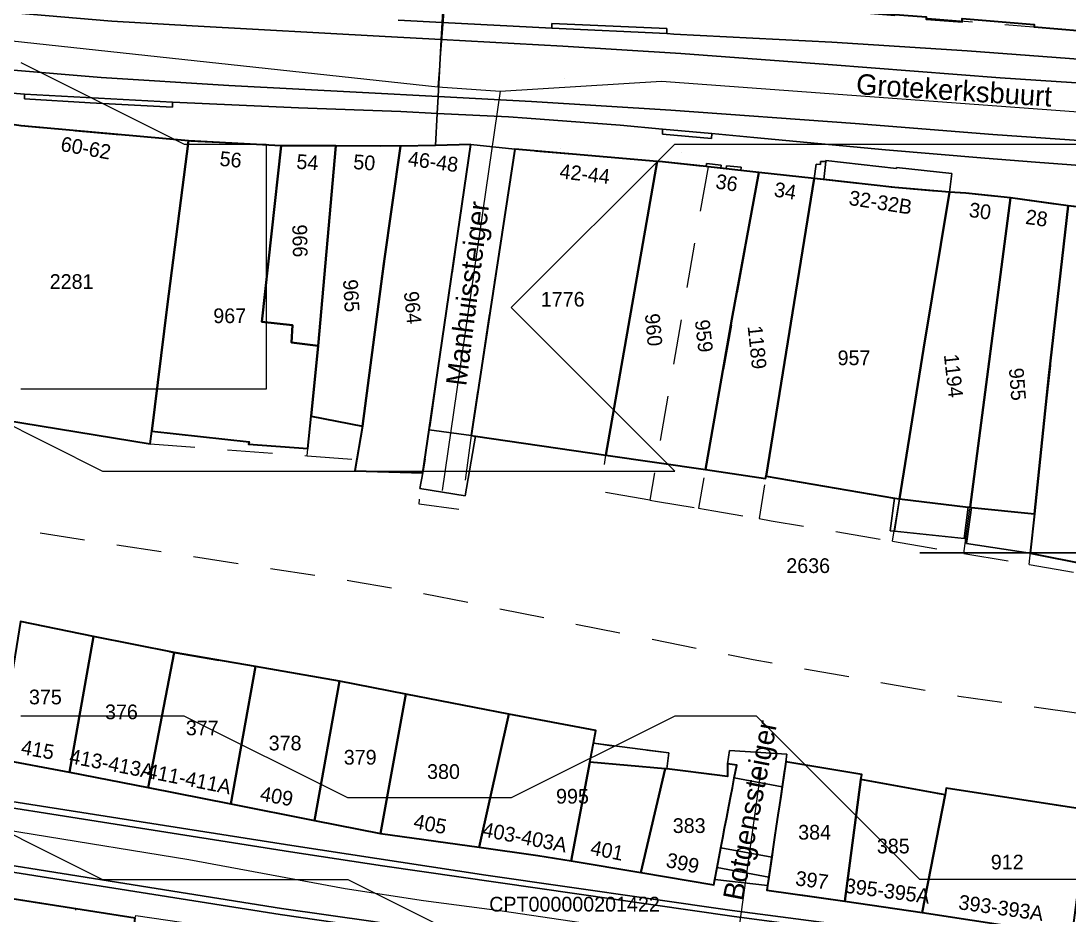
# Model space of a CAD drawing. Header units: metres. Extents: x 0 to 105485, y 0 to 425721.
# Drawn here: x 105007.5 to 105071.6, y 425230.3 to 425285 of the extents above; entities that cross this region are included whole.
import ezdxf
from ezdxf.enums import TextEntityAlignment as Align

# ---------------------------------------------------------------- set-up
doc = ezdxf.new("R2010")
doc.units = ezdxf.units.M
doc.header["$MEASUREMENT"] = 0
doc.linetypes.add('KG-PERCEEL-SO', pattern=[19, 5.5, -4, 5.5, -4])
for name, color, linetype, lineweight in [('B-XX-GR-STRUIK-G', 90, 'Continuous', 13), ('B-XX-IE-MEUBILAIR-G', 7, 'Continuous', 18), ('B-XX-IE-MEUBILAIR_WEGMEUBILAIR_AFVALBAK-G', 7, 'Continuous', 18), ('B-XX-KG-GRENS_PERCEEL-G', 150, 'KG-PERCEEL-SO', 18), ('B-XX-KG-GRENS_PERCEEL-T', 150, 'KG-PERCEEL-SO', 18), ('B-XX-MO-ONDERZOEK_SONDERING-T', 90, 'Continuous', 18), ('B-XX-OG-BEBOUWING-G', 7, 'Continuous', 35), ('B-XX-OG-BEBOUWING_HUISNUMMER-T', 7, 'Continuous', 18), ('B-XX-OG-BEBOUWING_STRAATNAAM-T', 7, 'Continuous', 18), ('B-XX-OG-BEBOUWING_TRAP-G', 7, 'Continuous', 18), ('B-XX-OG-GRENS-G', 7, 'Continuous', 18), ('B-XX-OG-TERREIN_ERF-G', 7, 'Continuous', 18), ('B-XX-OG-WATER_RIVIER-G', 130, 'Continuous', 18), ('B-XX-VH-GESLOTENVERHARDING_BETON-G', 10, 'Continuous', 18), ('B-XX-VH-OPENVERHARDING-G', 90, 'Continuous', 18)]:
    doc.layers.add(name, color=color, linetype=linetype, lineweight=lineweight)
doc.layers.add('GIS-WEGVAKKEN', color=2, linetype='Continuous')

msp = doc.modelspace()

# ---------------------------------------------------------------- linework, layer by layer
at = {"layer": 'B-XX-GR-STRUIK-G', "ltscale": 0.5}
for points in [[(105049.421, 425276.125), (105049.535, 425276.113), (105050.322, 425276.027), (105050.343, 425276.22), (105049.441, 425276.312)], [(105050.65, 425275.991), (105051.545, 425275.894), (105051.566, 425276.085), (105050.669, 425276.165)]]:
    msp.add_lwpolyline(points, close=True, dxfattribs=at)
at = {"layer": 'B-XX-IE-MEUBILAIR-G', "color": 0, "true_color": 0x604a38}
for points in [[(105047.438, 425284.23, 2.918), (105047.438, 425284.23, 4.418)], [(105057.114, 425283.746, 2.904), (105057.114, 425283.746, 4.404)], [(105040.768, 425281.488, 2.891), (105040.768, 425281.488, 4.391)], [(105024.483, 425279.741, 2.852), (105024.483, 425279.741, 4.352)], [(105037.317, 425279.18, 2.84), (105037.317, 425279.18, 4.34)], [(105007.702, 425278.678, 2.834), (105007.702, 425278.678, 4.334)], [(105052.326, 425277.918, 2.829), (105052.326, 425277.918, 4.329)], [(105040.496, 425277.208, 2.901), (105040.496, 425277.208, 4.401)], [(105042.215, 425277.021, 0), (105042.215, 425277.021, 1.5)], [(105043.143, 425276.998, 0), (105043.143, 425276.998, 1.5)], [(105047.89, 425276.965, 0), (105047.89, 425276.965, 1.5)], [(105066.461, 425276.651, 2.842), (105066.461, 425276.651, 4.342)], [(105010.623, 425236.305, 3.232), (105010.623, 425236.305, 4.732)], [(105023.998, 425234.194, 3.224), (105023.998, 425234.194, 4.724)], [(105010.009, 425232.479, 0), (105010.009, 425232.479, 1.5)], [(105035.879, 425232.431, 3.263), (105035.879, 425232.431, 4.763)], [(105023.355, 425230.363, 3.224), (105023.355, 425230.363, 4.724)]]:
    msp.add_polyline3d(points, dxfattribs=at)
at = {"layer": 'B-XX-IE-MEUBILAIR_WEGMEUBILAIR_AFVALBAK-G', "color": 0, "true_color": 0x604a38}
msp.add_polyline3d([(105049.933, 425232.079, 3.251), (105049.933, 425232.079, 4.751)], dxfattribs=at)
at = {"layer": 'B-XX-KG-GRENS_PERCEEL-G', "ltscale": 0.5, "flags": 128}
for points in [[(105058.229, 425285.596), (105078.93, 425283.91)], [(105006.096, 425278.816), (105007.52, 425278.617), (105017.759, 425277.703)], [(105015.406, 425259.167), (105017.759, 425277.703)], [(105017.759, 425277.703), (105017.901, 425277.691), (105023.426, 425277.403)], [(105030.716, 425277.369), (105035.018, 425277.478), (105032.099, 425257.379)], [(105025.686, 425265.158), (105024.048, 425265.369), (105024.118, 425266.432), (105022.238, 425266.626), (105023.426, 425277.403)], [(105023.426, 425277.403), (105026.771, 425277.387)], [(105025.686, 425265.158), (105026.771, 425277.387)], [(105026.771, 425277.387), (105030.67, 425277.368), (105030.716, 425277.369)], [(105028.051, 425258.199), (105028.403, 425260.241), (105030.716, 425277.369)], [(105035.037, 425259.675), (105037.724, 425277.186), (105046.425, 425276.444)], [(105043.278, 425258.475), (105046.425, 425276.444)], [(105046.425, 425276.444), (105046.757, 425276.416), (105049.535, 425276.113)], [(105049.535, 425276.113), (105045.972, 425255.725)], [(105052.645, 425275.774), (105048.951, 425255.218)], [(105049.535, 425276.113), (105052.645, 425275.774)], [(105052.645, 425275.774), (105056.023, 425275.407)], [(105056.023, 425275.407), (105052.66, 425254.587)], [(105056.023, 425275.407), (105060.97, 425274.84), (105064.288, 425274.563)], [(105060.829, 425253.209), (105064.288, 425274.563)], [(105064.288, 425274.563), (105065.296, 425274.511), (105068.043, 425274.213)], [(105065.192, 425252.454), (105068.043, 425274.213)], [(105068.043, 425274.213), (105071.555, 425273.721)], [(105069.172, 425251.785), (105071.555, 425273.721)], [(105071.555, 425273.721), (105073.55, 425273.495), (105076.462, 425273.299), (105077.851, 425273.374), (105078.548, 425273.337)], [(105025.008, 425258.432), (105025.686, 425265.158)], [(105003.047, 425261.181), (105015.406, 425259.167)], [(105035.037, 425259.675), (105034.457, 425255.123), (105031.874, 425255.469), (105031.912, 425256.428), (105032.099, 425257.379)], [(105035.037, 425259.675), (105042.232, 425258.628), (105043.278, 425258.475)], [(104975.855, 425259), (104985.745, 425257.538), (104999.781, 425255.082), (105027.796, 425250.765), (105031.87, 425250.059), (105052.296, 425245.961), (105064.874, 425243.721), (105074.303, 425242.391), (105079.627, 425241.619), (105086.203, 425241.227), (105096.497, 425240.339), (105098.7, 425240.328), (105100.428, 425240.527), (105108.414, 425242.282)], [(105015.406, 425259.167), (105025.008, 425258.432)], [(105025.008, 425258.432), (105028.051, 425258.199)], [(105045.972, 425255.725), (105042.949, 425256.24), (105043.278, 425258.475)], [(105032.099, 425257.379), (105027.932, 425257.506), (105028.051, 425258.199)], [(105045.972, 425255.725), (105046.452, 425255.643), (105048.951, 425255.218)], [(105048.951, 425255.218), (105049.898, 425255.057), (105052.66, 425254.587)], [(105052.66, 425254.587), (105053.404, 425254.46), (105060.829, 425253.209)], [(105060.829, 425253.209), (105065.192, 425252.454)], [(105065.192, 425252.454), (105069.172, 425251.785)], [(105069.172, 425251.785), (105075.059, 425250.774), (105076.752, 425250.512)], [(105007.483, 425248.283), (105011.943, 425247.383)], [(105010.469, 425239.062), (105011.943, 425247.383)], [(105011.943, 425247.383), (105016.9, 425246.382)], [(105015.292, 425238.138), (105016.9, 425246.382)], [(105016.9, 425246.382), (105021.846, 425245.529)], [(105020.336, 425237.138), (105021.846, 425245.529)], [(105021.846, 425245.529), (105026.925, 425244.654), (105026.986, 425244.642)], [(105025.468, 425236.121), (105026.986, 425244.642)], [(105026.986, 425244.642), (105031.054, 425243.849)], [(105029.52, 425235.318), (105031.054, 425243.849)], [(105031.054, 425243.849), (105037.36, 425242.619)], [(105035.535, 425234.477), (105037.36, 425242.619)], [(105037.36, 425242.619), (105042.676, 425241.625), (105042.523, 425240.837), (105047.129, 425240.246), (105047.021, 425239.267)], [(105050.726, 425239.589), (105050.852, 425240.391), (105054.363, 425240.181), (105054.299, 425239.706)], [(105006.108, 425239.897), (105010.469, 425239.062)], [(105057.912, 425231.171), (105053.128, 425231.857), (105054.299, 425239.706)], [(105054.299, 425239.706), (105058.936, 425238.92), (105058.874, 425238.623)], [(105010.469, 425239.062), (105015.078, 425238.18), (105015.292, 425238.138)], [(105045.429, 425232.926), (105049.886, 425232.183), (105051.291, 425239.494), (105050.726, 425239.589)], [(105045.429, 425232.926), (105046.912, 425239.277), (105047.021, 425239.267)], [(105047.021, 425239.267), (105047.418, 425239.231), (105050.719, 425238.815), (105050.726, 425239.589)], [(105057.912, 425231.171), (105058.874, 425238.623)], [(105058.874, 425238.623), (105064.046, 425237.683)], [(105015.292, 425238.138), (105020.336, 425237.138)], [(105064.046, 425237.683), (105064.109, 425238.1), (105072.82, 425236.742), (105072.789, 425236.563)], [(105020.336, 425237.138), (105025.468, 425236.121)], [(105062.632, 425230.481), (105064.046, 425237.683)], [(105025.468, 425236.121), (105029.52, 425235.318)], [(105029.52, 425235.318), (105035.535, 425234.477)], [(105035.535, 425234.477), (105039.125, 425233.976), (105045.429, 425232.926)], [(105006.319, 425231.417), (105010.871, 425230.711)], [(105007.334, 425202.353), (105009.045, 425216.055), (105010.871, 425230.711)], [(105010.871, 425230.711), (105014.5, 425230.147)], [(105057.912, 425231.171), (105059.996, 425230.872), (105062.632, 425230.481)], [(105062.632, 425230.481), (105066.834, 425229.859), (105071.81, 425229.081)]]:
    msp.add_lwpolyline(points, dxfattribs=at)
at = {"layer": 'B-XX-OG-BEBOUWING-G', "ltscale": 0.5}
msp.add_lwpolyline([(105074.194, 425306.412), (105069.912, 425307.232), (105067.015, 425307.787), (105066.54, 425307.373), (105064.115, 425307.844), (105061.288, 425308.392), (105061.271, 425308.305), (105060.338, 425308.474), (105059.747, 425303.517), (105059.958, 425303.49), (105059.661, 425300.417), (105064.243, 425299.724), (105064.052, 425298.386), (105063.19, 425298.543), (105062.748, 425295.688), (105059.26, 425296.266), (105058.234, 425285.644), (105062.88, 425285.29), (105062.88, 425285.14), (105065.08, 425284.99), (105065.08, 425285.19), (105069.48, 425284.83), (105069.48, 425284.68), (105073.83, 425284.32)], dxfattribs=at)
for points in [[(105017.759, 425277.703), (105007.52, 425278.617), (105006.096, 425278.817), (105003.834, 425265.968), (105003.104, 425261.526), (105003.047, 425261.181), (105015.414, 425259.166), (105015.51, 425259.939), (105016.441, 425267.552)], [(105023.426, 425277.404), (105017.759, 425277.703), (105016.441, 425267.552), (105015.51, 425259.939), (105021.458, 425259.29), (105021.427, 425259.142), (105025.057, 425258.871), (105025.253, 425260.864), (105025.686, 425265.158), (105024.048, 425265.369), (105024.118, 425266.432), (105022.238, 425266.626)], [(105035.018, 425277.478), (105032.866, 425277.423), (105030.716, 425277.369), (105029.713, 425270.202), (105028.403, 425260.241), (105027.932, 425257.506), (105032.099, 425257.379), (105032.483, 425260.025)], [(105026.771, 425277.387), (105023.426, 425277.404), (105022.238, 425266.626), (105024.118, 425266.432), (105024.048, 425265.369), (105025.686, 425265.158)], [(105030.716, 425277.369), (105026.771, 425277.387), (105025.686, 425265.158), (105025.253, 425260.864), (105028.403, 425260.241), (105029.713, 425270.202)], [(105043.277, 425258.472), (105046.425, 425276.444), (105037.724, 425277.186), (105035.037, 425259.675), (105035.312, 425259.635)], [(105052.645, 425275.774), (105051.545, 425275.894), (105050.65, 425275.991), (105050.322, 425276.027), (105049.535, 425276.113), (105049.421, 425276.125), (105046.756, 425276.409), (105046.425, 425276.444), (105043.277, 425258.472), (105049.374, 425257.582), (105050.998, 425266.797)], [(105056.021, 425275.396), (105052.645, 425275.774), (105050.998, 425266.797), (105049.374, 425257.582), (105053.055, 425257.043), (105053.086, 425257.192)], [(105064.307, 425274.562), (105060.97, 425274.84), (105056.616, 425275.329), (105056.021, 425275.396), (105053.086, 425257.192), (105060.933, 425255.831), (105061.255, 425255.793), (105062.712, 425264.965)], [(105068.033, 425274.214), (105065.296, 425274.511), (105064.307, 425274.562), (105062.712, 425264.965), (105061.255, 425255.793), (105065.446, 425255.295), (105065.563, 425255.278)], [(105068.033, 425274.214), (105065.563, 425255.278), (105065.65, 425255.266), (105069.513, 425254.875), (105070.378, 425263.349), (105071.555, 425273.721)], [(105078.548, 425273.337), (105077.851, 425273.374), (105076.462, 425273.299), (105073.55, 425273.495), (105071.555, 425273.721), (105070.378, 425263.349), (105069.513, 425254.875), (105069.239, 425252.463), (105076.414, 425251.051), (105076.437, 425250.496), (105076.748, 425250.453), (105077.5, 425260.695)], [(105011.943, 425247.383), (105007.483, 425248.283), (105006.108, 425239.897), (105010.469, 425239.062)], [(105016.886, 425246.385), (105011.943, 425247.383), (105010.469, 425239.062), (105015.292, 425238.138)], [(105021.846, 425245.529), (105016.886, 425246.385), (105015.292, 425238.138), (105020.336, 425237.138)], [(105026.986, 425244.642), (105021.846, 425245.529), (105020.336, 425237.138), (105025.468, 425236.121)], [(105026.986, 425244.642), (105025.468, 425236.121), (105029.499, 425235.322), (105031.054, 425243.849)], [(105037.36, 425242.62), (105031.054, 425243.849), (105029.499, 425235.322), (105035.535, 425234.478)], [(105042.302, 425239.694), (105042.523, 425240.837), (105042.676, 425241.625), (105037.36, 425242.62), (105035.535, 425234.478), (105039.125, 425233.976), (105041.156, 425233.638)], [(105046.912, 425239.277), (105042.302, 425239.694), (105041.156, 425233.638), (105045.429, 425232.926)], [(105058.874, 425238.623), (105058.936, 425238.92), (105054.299, 425239.706), (105054.072, 425238.184), (105053.982, 425237.578), (105053.906, 425237.07), (105053.813, 425236.45), (105053.711, 425235.768), (105053.609, 425235.08), (105053.521, 425234.494), (105053.428, 425233.868), (105053.247, 425232.657), (105053.169, 425232.134), (105053.128, 425231.857), (105057.912, 425231.171)], [(105049.948, 425232.507), (105050.09, 425233.247), (105050.319, 425234.436), (105050.438, 425235.058), (105050.55, 425235.639), (105050.681, 425236.322), (105050.811, 425236.999), (105050.929, 425237.614), (105051.026, 425238.119), (105051.142, 425238.72), (105051.291, 425239.494), (105050.726, 425239.589), (105050.719, 425238.815), (105050.403, 425238.854), (105050.265, 425238.87), (105047.021, 425239.267), (105046.912, 425239.277), (105045.429, 425232.926), (105049.886, 425232.183)], [(105064.046, 425237.683), (105058.874, 425238.623), (105057.912, 425231.171), (105062.632, 425230.481)], [(105072.789, 425236.563), (105072.82, 425236.742), (105064.109, 425238.1), (105064.046, 425237.683), (105062.632, 425230.481), (105071.81, 425229.081)], [(105014.5, 425230.147), (105006.319, 425231.417), (105004.207, 425211.469), (105003.301, 425202.918), (105007.334, 425202.353), (105010.84, 425201.862)]]:
    msp.add_lwpolyline(points, close=True, dxfattribs=at)
at = {"layer": 'B-XX-OG-BEBOUWING_TRAP-G', "ltscale": 0.5}
msp.add_lwpolyline([(105056.731, 425276.432), (105056.616, 425275.329), (105060.97, 425274.84), (105064.307, 425274.562), (105064.443, 425275.714), (105061.066, 425276.064), (105061.064, 425276.017), (105056.744, 425276.508)], close=True, dxfattribs=at)
at = {"layer": 'B-XX-OG-GRENS-G'}
for points in [[(105007.5, 425282.5, 2.804), (105017.5, 425277.5, 2.857), (105022.5, 425277.5, 2.892), (105022.5, 425262.5, 0.272), (105017.5, 425262.5, 0.655), (105012.5, 425262.5, 0.555), (105007.5, 425262.5, 0.721)], [(105002.5, 425262.5, 0.821), (105012.5, 425257.5, 0.589), (105017.5, 425257.5, 0.761), (105022.5, 425257.5, 0.479), (105027.5, 425257.5, 0.525), (105032.5, 425257.5, 1.085), (105037.5, 425257.5, 0.783), (105042.5, 425257.5, 0.678), (105047.5, 425257.5, 0.442), (105037.5, 425267.5, 3.112), (105047.5, 425277.5, 2.822), (105052.5, 425277.5, 2.776), (105057.5, 425277.5, 2.854), (105062.5, 425277.5, 2.837), (105067.5, 425277.5, 2.844), (105072.5, 425277.5, 2.887)], [(105072.5, 425232.5, 3.291), (105067.5, 425232.5, 3.33), (105062.5, 425232.5, 3.281), (105052.5, 425242.5, 1.539), (105047.5, 425242.5, 1.521), (105037.5, 425237.5, 3.66), (105032.5, 425237.5, 3.356), (105027.5, 425237.5, 3.328), (105017.5, 425242.5, 3.359), (105012.5, 425242.5, 3.367), (105007.5, 425242.5, 3.231)]]:
    msp.add_polyline3d(points, dxfattribs=at)
for points in [[(105062.5, 425252.5, 0.586), (105067.5, 425252.5, 0.936), (105072.5, 425252.5, 0.923)], [(104972.5, 425237.5, 3.305), (104977.5, 425237.5, 3.215), (104982.5, 425237.5, 3.274), (104987.5, 425237.5, 3.271), (104992.5, 425237.5, 3.28), (104997.5, 425237.5, 3.266), (105002.5, 425237.5, 3.265), (105012.5, 425232.5, 3.242), (105017.5, 425232.5, 3.28), (105022.5, 425232.5, 3.238), (105027.5, 425232.5, 3.263), (105037.5, 425227.5, 3.264), (105047.5, 425217.5, 3.005), (105042.5, 425212.5, 2.689), (105032.5, 425212.5, 3.074), (105027.5, 425212.5, 2.985), (105012.5, 425212.5, 2.424), (105012.5, 425197.5, 2.498), (105007.5, 425197.5, 2.474), (105002.5, 425207.5, 2.64)]]:
    msp.add_polyline3d(points, close=True, dxfattribs=at)
at = {"layer": 'B-XX-OG-TERREIN_ERF-G', "ltscale": 0.5}
for points in [[(105035.312, 425259.635), (105035.037, 425259.675), (105032.483, 425260.025), (105032.099, 425257.379), (105031.912, 425256.428), (105034.677, 425255.987)], [(105061.255, 425255.793), (105060.933, 425255.831), (105060.677, 425253.849), (105060.946, 425253.821)], [(105065.446, 425255.295), (105061.255, 425255.793), (105060.946, 425253.821), (105065.209, 425253.372)], [(105065.65, 425255.266), (105065.563, 425255.278), (105065.446, 425255.295), (105065.209, 425253.372), (105065.384, 425253.353)], [(105065.65, 425255.266), (105065.384, 425253.353), (105065.344, 425253.063), (105069.239, 425252.463), (105069.513, 425254.875)], [(105047.129, 425240.246), (105042.523, 425240.837), (105042.302, 425239.694), (105046.912, 425239.277), (105047.021, 425239.267)], [(105054.299, 425239.706), (105054.363, 425240.181), (105050.852, 425240.391), (105050.726, 425239.589), (105051.291, 425239.494), (105051.142, 425238.72), (105054.072, 425238.184)]]:
    msp.add_lwpolyline(points, close=True, dxfattribs=at)
at = {"layer": 'B-XX-OG-WATER_RIVIER-G', "ltscale": 0.5}
for points in [[(105076.414, 425251.051), (105069.239, 425252.463), (105065.344, 425253.063), (105065.384, 425253.353), (105065.209, 425253.372), (105060.946, 425253.821), (105060.677, 425253.849), (105060.933, 425255.831), (105053.086, 425257.192), (105053.055, 425257.043), (105049.374, 425257.582), (105043.277, 425258.472), (105035.312, 425259.635), (105034.677, 425255.987), (105031.912, 425256.428), (105032.099, 425257.379), (105027.932, 425257.506), (105028.403, 425260.241), (105025.253, 425260.864), (105025.057, 425258.871), (105021.427, 425259.142), (105021.458, 425259.29), (105015.51, 425259.939), (105015.414, 425259.166), (105003.047, 425261.181)], [(105007.483, 425248.283), (105011.943, 425247.383), (105016.886, 425246.385), (105021.846, 425245.529), (105026.986, 425244.642), (105031.054, 425243.849), (105037.36, 425242.62), (105042.676, 425241.625), (105042.523, 425240.837), (105047.129, 425240.246), (105047.021, 425239.267), (105050.265, 425238.87), (105050.403, 425238.854), (105050.719, 425238.815), (105050.726, 425239.589), (105050.852, 425240.391), (105054.363, 425240.181), (105054.299, 425239.706), (105058.936, 425238.92), (105058.874, 425238.623), (105064.046, 425237.683), (105064.109, 425238.1), (105072.82, 425236.742)]]:
    msp.add_lwpolyline(points, dxfattribs=at)
at = {"layer": 'B-XX-VH-GESLOTENVERHARDING_BETON-G', "ltscale": 0.5}
for points in [[(105056.731, 425276.432), (105056.418, 425276.445), (105056.409, 425276.257), (105056.145, 425276.282), (105056.021, 425275.396), (105056.616, 425275.329)], [(105064.443, 425275.714), (105061.066, 425276.064), (105061.064, 425276.017), (105056.744, 425276.508), (105056.731, 425276.432), (105056.616, 425275.329), (105060.97, 425274.84), (105064.307, 425274.562)]]:
    msp.add_lwpolyline(points, close=True, dxfattribs=at)
at = {"layer": 'B-XX-VH-OPENVERHARDING-G', "ltscale": 0.5}
for points in [[(105073.83, 425284.32), (105069.48, 425284.68), (105069.48, 425284.83), (105065.08, 425285.19), (105065.08, 425284.99), (105062.88, 425285.14), (105062.88, 425285.29), (105058.234, 425285.644), (105048.943, 425286.352), (105044.11, 425286.72), (105039.81, 425286.33), (105033.35, 425286.29), (105033.277, 425284.951), (105039.973, 425284.59), (105039.976, 425284.888), (105047.016, 425284.576), (105047.009, 425284.263), (105047.438, 425284.23), (105057.114, 425283.746), (105065.383, 425283.201), (105075.459, 425282.463)], [(105030.588, 425285.096), (105033.277, 425284.951), (105033.35, 425286.29)], [(104976.412, 425285.351), (104986.02, 425284.152), (104993.935, 425283.25), (105001.423, 425282.504), (105012.423, 425281.571), (105020.218, 425281.084), (105028.39, 425280.663), (105033.029, 425280.418), (105033.22, 425283.909), (105029.792, 425284.097), (105017.978, 425284.731), (105013.069, 425285.023), (105004.177, 425285.774)], [(105004.177, 425285.774), (105013.069, 425285.023), (105017.978, 425284.731), (105029.792, 425284.097), (105033.22, 425283.909), (105033.277, 425284.951), (105030.588, 425285.096)], [(105075.459, 425282.463), (105065.383, 425283.201), (105057.114, 425283.746), (105047.438, 425284.23), (105047.009, 425284.263), (105039.973, 425284.59), (105033.277, 425284.951), (105033.22, 425283.909), (105040.65, 425283.5), (105047.873, 425283.046), (105056.878, 425282.375), (105067.396, 425281.568), (105079.856, 425280.734)], [(105079.856, 425280.734), (105067.396, 425281.568), (105056.878, 425282.375), (105047.873, 425283.046), (105040.65, 425283.5), (105033.22, 425283.909), (105033.029, 425280.418), (105038.736, 425280.117), (105047.26, 425279.581), (105058.529, 425278.772), (105066.959, 425278.1), (105077.208, 425277.385)], [(105006.014, 425280.705), (105007.731, 425280.567), (105016.776, 425280.064), (105024.487, 425279.723), (105030.753, 425279.494), (105032.973, 425279.382), (105033.029, 425280.418), (105028.39, 425280.663), (105020.218, 425281.084), (105012.423, 425281.571), (105001.423, 425282.504)], [(105006.096, 425278.817), (105007.52, 425278.617), (105017.759, 425277.703), (105023.426, 425277.404), (105026.771, 425277.387), (105030.716, 425277.369), (105032.866, 425277.423), (105032.973, 425279.382), (105030.753, 425279.494), (105024.487, 425279.723), (105016.776, 425280.064), (105016.774, 425279.755), (105011.735, 425280.02), (105007.714, 425280.263), (105007.731, 425280.567), (105006.014, 425280.705)], [(105077.208, 425277.385), (105066.959, 425278.1), (105058.529, 425278.772), (105047.26, 425279.581), (105038.736, 425280.117), (105033.029, 425280.418), (105032.973, 425279.382), (105037.321, 425279.163), (105038.444, 425279.088), (105044.159, 425278.657), (105046.76, 425278.424), (105049.772, 425278.145), (105052.33, 425277.9), (105060.391, 425277.158), (105066.465, 425276.633), (105069.559, 425276.397), (105073.112, 425276.142)], [(105073.112, 425276.142), (105069.559, 425276.397), (105066.465, 425276.633), (105060.391, 425277.158), (105052.33, 425277.9), (105049.772, 425278.145), (105049.755, 425277.839), (105046.751, 425278.103), (105046.76, 425278.424), (105044.159, 425278.657), (105038.444, 425279.088), (105037.321, 425279.163), (105032.973, 425279.382), (105032.866, 425277.423), (105035.018, 425277.478), (105037.724, 425277.186), (105046.425, 425276.444), (105046.756, 425276.409), (105049.421, 425276.125), (105049.441, 425276.312), (105050.343, 425276.22), (105050.322, 425276.027), (105050.65, 425275.991), (105050.669, 425276.165), (105051.566, 425276.085), (105051.545, 425275.894), (105052.645, 425275.774), (105056.021, 425275.396), (105056.145, 425276.282), (105056.409, 425276.257), (105056.418, 425276.445), (105056.731, 425276.432), (105056.744, 425276.508), (105061.064, 425276.017), (105061.066, 425276.064), (105064.443, 425275.714), (105064.307, 425274.562), (105065.296, 425274.511), (105068.033, 425274.214), (105071.555, 425273.721), (105073.55, 425273.495)], [(105081.659, 425226.263), (105070.985, 425227.585), (105050.996, 425230.253), (105029.613, 425233.334), (105023.998, 425234.194), (104992.186, 425239.216), (104987.61, 425239.901), (104965.424, 425243.051), (104964.154, 425239.675), (104987.487, 425236.404), (104992.239, 425235.7), (105023.447, 425230.739), (105029.047, 425229.942), (105035.406, 425228.938), (105050.319, 425226.852), (105063.056, 425225.123), (105077.644, 425223.225)], [(105078.727, 425226.979), (105051.019, 425230.608), (105035.935, 425232.777), (105024.082, 425234.583), (105003.423, 425237.827), (104991.501, 425239.731), (104982.871, 425240.986), (104965.556, 425243.404), (104965.424, 425243.051), (104987.61, 425239.901), (104992.186, 425239.216), (105023.998, 425234.194), (105029.613, 425233.334), (105050.996, 425230.253), (105070.985, 425227.585), (105081.659, 425226.263)], [(105077.644, 425223.225), (105063.056, 425225.123), (105050.319, 425226.852), (105035.406, 425228.938), (105029.047, 425229.942), (105023.447, 425230.739), (104992.239, 425235.7), (104987.487, 425236.404), (104964.154, 425239.675), (104964.031, 425239.349), (104969.735, 425238.575), (104996.154, 425234.675), (105023.355, 425230.363), (105042.716, 425227.546), (105050.242, 425226.487), (105063.018, 425224.79), (105070.53, 425223.751), (105077.397, 425222.874)], [(105071.81, 425229.081), (105062.632, 425230.481), (105057.912, 425231.171), (105053.128, 425231.857), (105053.169, 425232.134), (105049.948, 425232.507), (105049.886, 425232.183), (105045.429, 425232.926), (105041.156, 425233.638), (105039.125, 425233.976), (105035.535, 425234.478), (105029.499, 425235.322), (105025.468, 425236.121), (105020.336, 425237.138), (105015.292, 425238.138), (105010.469, 425239.062), (105006.108, 425239.897)], [(105003.423, 425237.827), (105024.082, 425234.583), (105035.935, 425232.777), (105051.019, 425230.608), (105078.727, 425226.979)], [(105077.397, 425222.874), (105070.53, 425223.751), (105063.018, 425224.79), (105050.242, 425226.487), (105042.716, 425227.546), (105023.355, 425230.363), (104996.154, 425234.675)], [(105006.319, 425231.417), (105014.5, 425230.147), (105014.531, 425230.296), (105021.102, 425229.344), (105021.07, 425229.166), (105024.457, 425228.645), (105028.393, 425228.039), (105032.576, 425227.396), (105032.577, 425227.545), (105037.744, 425226.776), (105043.429, 425225.929), (105043.46, 425226.078), (105048.216, 425225.262), (105053.162, 425224.26), (105053.242, 425224.621), (105075.526, 425220.672)]]:
    msp.add_lwpolyline(points, dxfattribs=at)
for points in [[(105039.973, 425284.59), (105047.009, 425284.263), (105047.016, 425284.576), (105039.976, 425284.888)], [(105007.731, 425280.567), (105007.714, 425280.263), (105011.735, 425280.02), (105016.774, 425279.755), (105016.776, 425280.064)], [(105046.76, 425278.424), (105046.751, 425278.103), (105049.755, 425277.839), (105049.772, 425278.145)], [(105037.724, 425277.186), (105035.018, 425277.478), (105032.483, 425260.025), (105035.037, 425259.675)], [(105053.813, 425236.45), (105053.906, 425237.07), (105053.982, 425237.578), (105054.072, 425238.184), (105051.142, 425238.72), (105051.026, 425238.119), (105050.929, 425237.614), (105050.811, 425236.999), (105050.681, 425236.322), (105050.55, 425235.639), (105050.438, 425235.058), (105050.319, 425234.436), (105053.428, 425233.868), (105053.521, 425234.494), (105053.609, 425235.08), (105053.711, 425235.768)], [(105053.428, 425233.868), (105050.319, 425234.436), (105050.09, 425233.247), (105053.247, 425232.657)], [(105053.247, 425232.657), (105050.09, 425233.247), (105049.948, 425232.507), (105053.169, 425232.134)]]:
    msp.add_lwpolyline(points, close=True, dxfattribs=at)
at = {"layer": 'GIS-WEGVAKKEN'}
for points in [[(105036.591, 425325.887), (105033, 425281)], [(105006.201, 425283.897), (105033, 425281)], [(105036.814, 425280.734), (105046.68, 425281.36), (105076.065, 425279.195)], [(105033, 425281), (105036.814, 425280.734)], [(105036.814, 425280.734), (105033.264, 425256.313)], [(104969.758, 425240.812), (104979.4, 425239.63), (104998.71, 425236.82), (105017.78, 425233.72), (105027.33, 425231.96), (105032.13, 425231.21), (105036.94, 425230.59), (105051.302, 425228.47)], [(105051.302, 425228.47), (105052.811, 425239.361)]]:
    msp.add_lwpolyline(points, dxfattribs=at)

# ---------------------------------------------------------------- texts
at = {"layer": 'B-XX-KG-GRENS_PERCEEL-T'}
for s, rotation, p in [('966', 271.3, (105024.574, 425271.582)), ('965', 273.3, (105027.713, 425268.224)), ('964', 275.8, (105031.476, 425267.498)), ('960', 275.2, (105046.211, 425266.14)), ('959', 276.6, (105049.288, 425265.762)), ('1189', 276, (105052.542, 425265.067)), ('1194', 276.3, (105064.552, 425263.329)), ('955', 274.5, (105068.464, 425262.81))]:
    msp.add_text(s, height=0.9, rotation=rotation, dxfattribs=at).set_placement(p, align=Align.MIDDLE_CENTER)
for s, p in [('2281', (105010.605, 425269.093)), ('1776', (105040.647, 425268.009)), ('967', (105020.277, 425267)), ('957', (105058.465, 425264.426)), ('2636', (105055.661, 425251.709)), ('375', (105009.002, 425243.673)), ('376', (105013.652, 425242.762)), ('377', (105018.597, 425241.779)), ('378', (105023.665, 425240.855)), ('379', (105028.258, 425239.985)), ('380', (105033.355, 425239.109)), ('995', (105041.243, 425237.598)), ('383', (105048.382, 425235.801)), ('384', (105056.054, 425235.395)), ('385', (105060.866, 425234.552)), ('912', (105067.838, 425233.571))]:
    msp.add_text(s, height=0.9, dxfattribs=at).set_placement(p, align=Align.MIDDLE_CENTER)
at = {"layer": 'B-XX-MO-ONDERZOEK_SONDERING-T', "color": 10, "lineweight": 18}
msp.add_text('CPT000000201422', height=0.9, dxfattribs=at).set_placement((105041.368, 425230.996), align=Align.MIDDLE_CENTER)
at = {"layer": 'B-XX-OG-BEBOUWING_HUISNUMMER-T'}
for s, rotation, p in [('60-62', 349.9, (105011.48, 425277.264)), ('56', 354.3, (105020.338, 425276.562)), ('54', 355.5, (105025.034, 425276.397)), ('50', 355.5, (105028.512, 425276.38)), ('46-48', 352.6, (105032.724, 425276.431)), ('42-44', 353.4, (105042, 425275.68)), ('36', 350.8, (105050.685, 425275.138)), ('34', 350.7, (105054.261, 425274.642)), ('32-32B', 351.1, (105060.09, 425273.934)), ('30', 352.3, (105066.179, 425273.409)), ('28', 352, (105069.638, 425272.979)), ('415', 350.1, (105008.536, 425240.45)), ('413-413A', 349.2, (105013.07, 425239.582)), ('411-411A', 348.7, (105017.789, 425238.662)), ('409', 349.6, (105023.151, 425237.6)), ('405', 349.3, (105032.541, 425235.902)), ('403-403A', 349, (105038.331, 425235.094)), ('401', 348.6, (105043.362, 425234.284)), ('399', 347.9, (105047.988, 425233.512)), ('397', 352.6, (105055.896, 425232.469)), ('395-395A', 352.5, (105060.505, 425231.808)), ('393-393A', 352, (105067.46, 425230.773))]:
    msp.add_text(s, height=0.9, rotation=rotation, dxfattribs=at).set_placement(p, align=Align.MIDDLE_CENTER)
at = {"layer": 'B-XX-OG-BEBOUWING_STRAATNAAM-T'}
for s, rotation, p in [('Grotekerksbuurt', 356.3, (105064.585, 425280.801)), ('Manhuissteiger', 82.8, (105034.829, 425268.363)), ('Botgenssteiger', 79.1, (105052.106, 425236.742))]:
    msp.add_text(s, height=1.25, rotation=rotation, dxfattribs=at).set_placement(p, align=Align.MIDDLE_CENTER)

doc.saveas('drawing.dxf')
